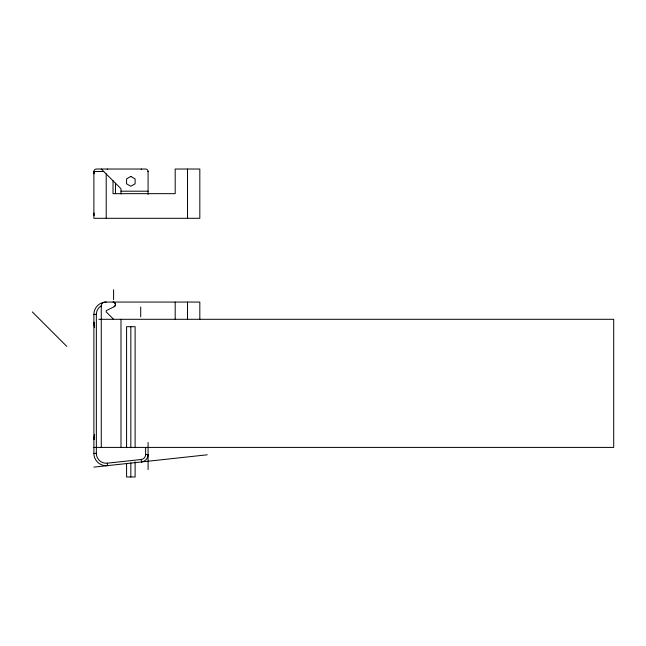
<?xml version="1.0" encoding="UTF-8"?>
<svg xmlns="http://www.w3.org/2000/svg" width="646" height="646" viewBox="0 0 646 646"><rect width="100%" height="100%" fill="white"/><g stroke="black" fill="none" stroke-linecap="round" stroke-linejoin="round"><path stroke-width="0.97" d="M101.277 447.412L101.277 305.841A3.819 2.705 90 0 1 103.748 302.506M115.481 183.222L115.448 193.663M94.276 437.673L94.106 438.149A23.886 10.683 0 0 0 93.888 439.595A23.886 21.358 0 0 1 94.09 436.793L94.534 434.734A14.688 13.138 0 0 1 94.655 434.322M101.277 305.841L100.566 306.293A9.851 9.851 0 0 0 96.351 314.376L96.351 453.387A9.851 9.851 0 0 0 107.268 463.182L107.535 465.629A12.314 12.314 0 0 1 93.888 453.387L93.888 314.376A12.314 12.314 0 0 1 106.21 302.062L199.824 302.062L199.824 319.302M114.116 306.729C116.595 305.703 115.206 301.787 113.058 302.062A2.463 2.463 0 0 1 114.116 306.729L106.21 310.686L106.21 311.913L113.599 319.302M107.268 463.182L141.232 459.492A4.902 4.902 0 0 0 145.608 454.598L145.625 447.412M93.888 467.115L207.213 454.8M113.018 180.767L113.018 193.663L175.187 193.663L175.187 169.026L199.824 169.026L199.824 218.3L93.888 218.3L93.888 171.489L103.74 171.489M147.635 171.489L148.087 171.489L148.087 194.398M120.988 191.2L148.087 191.2M93.896 314.376L96.351 314.376M98.814 319.302L613.7 319.302L613.7 447.412L93.896 447.412M93.896 453.387L96.351 453.387M145.625 454.598L148.079 454.598A7.389 7.389 0 0 1 141.498 461.947M141.232 169.026L141.393 169.575M107.268 169.026L107.438 169.575M101.277 169.026L120.988 188.737L120.988 193.97M32.3 311.913L66.788 346.401M94.259 324.074L94.106 323.638A23.886 10.683 0 0 1 93.888 322.192A23.886 21.358 0 0 0 94.09 324.995L94.332 326.295A15.875 14.196 0 0 0 94.655 327.465M141.232 459.492L141.49 461.93M187.501 169.026L187.501 218.3M187.501 302.062L187.501 319.302M175.187 302.062L175.187 319.302M148.087 442.486L148.087 469.585M140.699 306.987L140.699 316.839M135.111 447.726L135.111 326.698L126.576 326.698L126.576 447.726M135.111 461.842L135.111 476.974L126.576 476.974L126.576 463.86M130.839 326.698L130.839 447.726M130.839 462.851L130.839 476.974M120.988 319.302L120.988 447.412M113.599 289.755L113.599 299.582M106.21 173.952L106.21 218.3M103.74 302.312A24.395 17.248 -90 0 1 106.21 302.062M148.087 171.489A2.463 2.463 0 0 0 145.625 169.026L96.351 169.026A2.463 2.463 0 0 0 93.888 171.489M94.041 212.954A23.886 21.358 0 0 0 93.888 215.409A23.886 10.683 0 0 1 93.985 214.448M93.985 172.878A23.886 10.683 0 0 1 93.888 171.917A23.886 21.358 0 0 0 93.985 173.847M130.839 176.415L126.576 178.885L126.576 183.811L130.839 186.274L135.111 183.811L135.111 178.885L130.839 176.415"/></g></svg>
